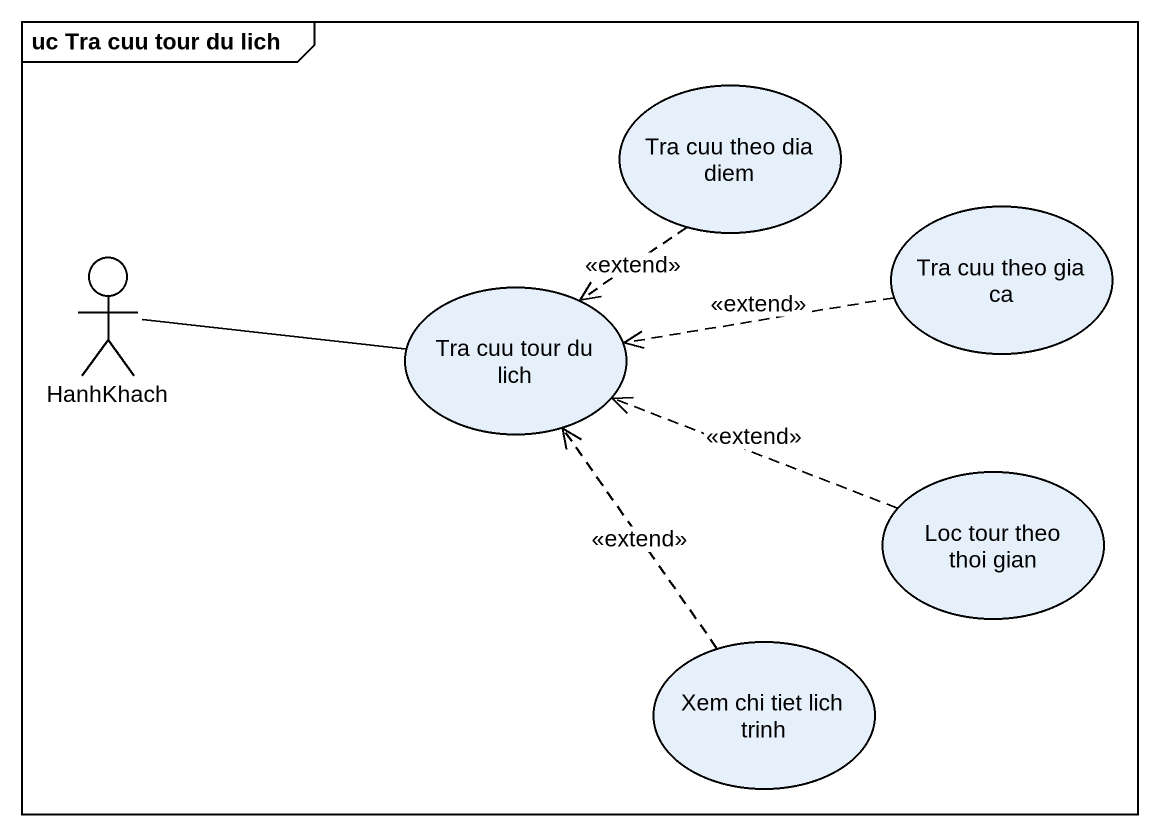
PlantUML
@startuml
mainframe uc Tra cuu tour du lich
usecase "Tra cuu theo dia diem" as Tra_cuu_theo_dia_diem
usecase "Tra cuu theo gia ca" as Tra_cuu_theo_gia_ca
actor HanhKhach
usecase "Tra cuu tour du lich" as Tra_cuu_tour_du_lich
usecase "Loc tour theo thoi gian" as Loc_tour_theo_thoi_gian
usecase "Xem chi tiet lich trinh" as Xem_chi_tiet_lich_trinh
Tra_cuu_theo_dia_diem ..> Tra_cuu_tour_du_lich : <<extend>>
Tra_cuu_theo_gia_ca .left.> Tra_cuu_tour_du_lich : <<extend>>
HanhKhach -right- Tra_cuu_tour_du_lich
Loc_tour_theo_thoi_gian .left.> Tra_cuu_tour_du_lich : <<extend>>
Xem_chi_tiet_lich_trinh .up.> Tra_cuu_tour_du_lich : <<extend>>
@enduml
